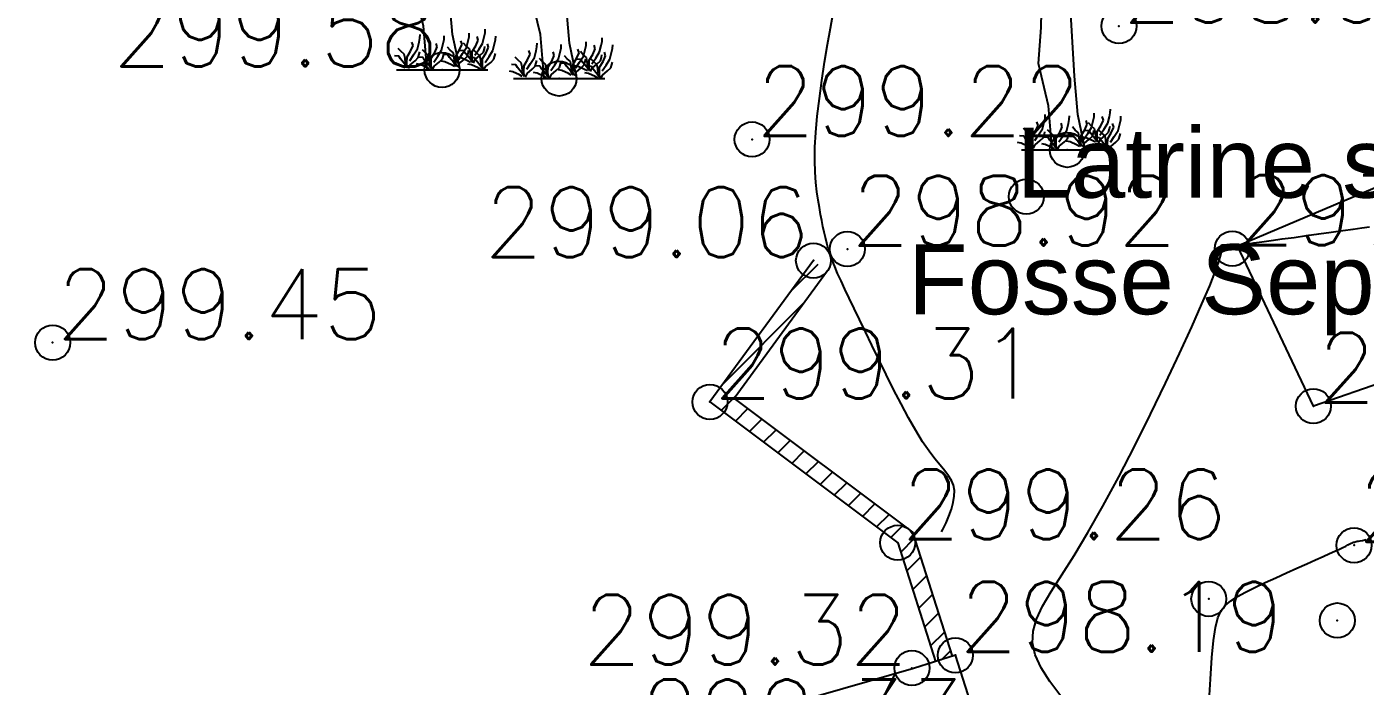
# Model space of a CAD drawing. Header units: millimetres. Extents: x 524954 to 526204, y 9523489 to 9524010.
# Drawn here: x 525978.07 to 525997.22, y 9523771.84 to 9523781.27 of the extents above; entities that cross this region are included whole.
import ezdxf
from ezdxf.enums import TextEntityAlignment as Align

# ---------------------------------------------------------------- set-up
doc = ezdxf.new("R2010")
doc.units = ezdxf.units.MM
doc.header["$PDMODE"] = 32
doc.header["$PDSIZE"] = 0.5
doc.linetypes.add('ACAD_ISO12W100', pattern=[21, 12, -3, 0, -3, 0, -3])
doc.linetypes.add('CACHE2', pattern=[4.7625, 3.175, -1.5875])
for name, color, linetype in [('Arbre', 34, 'ACAD_ISO12W100'), ('Bati', 6, 'Continuous'), ('Bati_H', 1, 'Continuous'), ('Cloture', 7, 'Continuous'), ('CN_01_00', 3, 'Continuous'), ('CN_02_00', 4, 'Continuous'), ('Murs', 1, 'Continuous'), ('TopoAlt', 3, 'Continuous'), ('TOPOJIS', 7, 'Continuous'), ('Toponomie', 7, 'CACHE2')]:
    doc.layers.add(name, color=color, linetype=linetype)
doc.styles.add('Simplex 1.0', font='Simplex.shx', dxfattribs={"width": 0.99, "height": 1})
doc.styles.get("Standard").update_dxf_attribs({"font": 'arial.ttf'})

# ---------------------------------------------------------------- blocks, each defined once
blk = doc.blocks.new('TCPOINT M')
at = {"color": 0}
blk.add_point((0, 0), dxfattribs=at)
at = {"layer": 'TopoAlt', "style": 'Simplex 1.0', "width": 0.99}
blk.add_attdef('ALT', (0.15, 0.15), '', height=1, dxfattribs=at)
blk = doc.blocks.new('v088')
at = {"linetype": 'Continuous'}
for p, q in [((-0.373, 1.752), (-0.352, 2.542)), ((0.102, 1.053), (0.043, 2.109)), ((-0.412, 1.235), (-0.373, 1.752)), ((-0.268, 0.628), (-0.412, 1.235)), ((0.151, 0.506), (0.102, 1.053)), ((-0.213, 0), (-0.268, 0.628)), ((0.256, 0), (0.151, 0.506)), ((-0.654, 0), (0.654, 0))]:
    blk.add_line(p, q, dxfattribs=at)
at = {"color": 3, "linetype": 'Continuous'}
for p, q in [((0.615, 0.531), (0.618, 0.584)), ((-0.416, 0.349), (-0.433, 0.399)), ((-0.353, 0.303), (-0.329, 0.397)), ((-0.329, 0.397), (-0.317, 0.454)), ((-0.317, 0.454), (-0.315, 0.507)), ((0.017, 0.377), (0.029, 0.435)), ((0.029, 0.435), (0.031, 0.488)), ((0.286, 0.368), (0.269, 0.418)), ((0.346, 0.341), (0.305, 0.385)), ((0.349, 0.322), (0.373, 0.416)), ((0.373, 0.416), (0.385, 0.474)), ((0.385, 0.474), (0.387, 0.526)), ((0.481, 0.344), (0.517, 0.426)), ((0.517, 0.426), (0.5, 0.476)), ((0.579, 0.38), (0.603, 0.474)), ((0.603, 0.474), (0.615, 0.531)), ((0.752, 0.373), (0.765, 0.43)), ((0.765, 0.43), (0.767, 0.483)), ((-0.618, 0.197), (-0.683, 0.202)), ((-0.587, 0.264), (-0.627, 0.308)), ((-0.596, 0.159), (-0.618, 0.197)), ((-0.541, 0.224), (-0.587, 0.264)), ((-0.529, 0.166), (-0.541, 0.224)), ((-0.502, 0.188), (-0.452, 0.267)), ((-0.464, 0.132), (-0.409, 0.214)), ((-0.452, 0.267), (-0.416, 0.349)), ((-0.409, 0.214), (-0.353, 0.303)), ((-0.341, 0.178), (-0.327, 0.226)), ((-0.327, 0.226), (-0.32, 0.26)), ((-0.24, 0.245), (-0.281, 0.288)), ((-0.195, 0.204), (-0.24, 0.245)), ((-0.183, 0.147), (-0.195, 0.204)), ((-0.156, 0.168), (-0.106, 0.248)), ((-0.118, 0.113), (-0.063, 0.195)), ((-0.106, 0.248), (-0.07, 0.329)), ((-0.07, 0.329), (-0.087, 0.38)), ((-0.063, 0.195), (-0.007, 0.284)), ((-0.007, 0.284), (0.017, 0.377)), ((0.005, 0.159), (0.019, 0.207)), ((0.019, 0.207), (0.026, 0.24)), ((0.084, 0.216), (0.019, 0.221)), ((0.115, 0.284), (0.075, 0.327)), ((0.106, 0.178), (0.084, 0.216)), ((0.161, 0.243), (0.115, 0.284)), ((0.173, 0.185), (0.161, 0.243)), ((0.197, 0.125), (0.2, 0.207)), ((0.2, 0.207), (0.25, 0.286)), ((0.238, 0.151), (0.293, 0.233)), ((0.25, 0.286), (0.286, 0.368)), ((0.315, 0.274), (0.25, 0.279)), ((0.293, 0.233), (0.349, 0.322)), ((0.337, 0.236), (0.315, 0.274)), ((0.315, 0.151), (0.361, 0.197)), ((0.397, 0.163), (0.337, 0.236)), ((0.392, 0.301), (0.346, 0.341)), ((0.361, 0.197), (0.375, 0.245)), ((0.375, 0.245), (0.382, 0.279)), ((0.404, 0.243), (0.392, 0.301)), ((0.409, 0.175), (0.404, 0.243)), ((0.428, 0.183), (0.43, 0.264)), ((0.43, 0.264), (0.481, 0.344)), ((0.495, 0.24), (0.454, 0.284)), ((0.469, 0.209), (0.524, 0.291)), ((0.474, 0.149), (0.546, 0.209)), ((0.541, 0.2), (0.495, 0.24)), ((0.524, 0.291), (0.579, 0.38)), ((0.553, 0.142), (0.541, 0.2)), ((0.546, 0.209), (0.591, 0.255)), ((0.579, 0.163), (0.63, 0.243)), ((0.591, 0.255), (0.606, 0.303)), ((0.606, 0.303), (0.613, 0.337)), ((0.63, 0.243), (0.666, 0.325)), ((0.666, 0.325), (0.649, 0.375)), ((0.673, 0.19), (0.728, 0.279)), ((0.728, 0.279), (0.752, 0.373)), ((0.74, 0.154), (0.755, 0.202)), ((0.755, 0.202), (0.762, 0.236)), ((-0.661, 0.096), (-0.712, 0.106)), ((-0.567, 0.053), (-0.661, 0.096)), ((-0.536, 0.087), (-0.596, 0.159)), ((-0.527, 0.031), (-0.567, 0.053)), ((-0.5, 0.031), (-0.536, 0.087)), ((-0.524, 0.099), (-0.529, 0.166)), ((-0.505, 0.106), (-0.502, 0.188)), ((-0.5, 0.036), (-0.505, 0.106)), ((-0.483, 0.022), (-0.459, 0.072)), ((-0.459, 0.072), (-0.387, 0.132)), ((-0.387, 0.132), (-0.341, 0.178)), ((-0.315, 0.077), (-0.365, 0.087)), ((-0.272, 0.178), (-0.337, 0.183)), ((-0.221, 0.034), (-0.315, 0.077)), ((-0.25, 0.139), (-0.272, 0.178)), ((-0.19, 0.067), (-0.25, 0.139)), ((-0.18, 0.012), (-0.221, 0.034)), ((-0.154, 0.012), (-0.19, 0.067)), ((-0.178, 0.079), (-0.183, 0.147)), ((-0.159, 0.087), (-0.156, 0.168)), ((-0.154, 0.017), (-0.159, 0.087)), ((-0.137, 0.002), (-0.113, 0.053)), ((-0.113, 0.053), (-0.041, 0.113)), ((-0.041, 0.113), (0.005, 0.159)), ((0.041, 0.115), (-0.01, 0.125)), ((0.135, 0.072), (0.041, 0.115)), ((0.166, 0.106), (0.106, 0.178)), ((0.175, 0.05), (0.135, 0.072)), ((0.202, 0.05), (0.166, 0.106)), ((0.178, 0.118), (0.173, 0.185)), ((0.202, 0.055), (0.197, 0.125)), ((0.219, 0.041), (0.243, 0.091)), ((0.272, 0.173), (0.221, 0.183)), ((0.243, 0.091), (0.315, 0.151)), ((0.365, 0.13), (0.272, 0.173)), ((0.406, 0.108), (0.365, 0.13)), ((0.421, 0.072), (0.37, 0.082)), ((0.433, 0.108), (0.397, 0.163)), ((0.464, 0.173), (0.399, 0.178)), ((0.514, 0.029), (0.421, 0.072)), ((0.433, 0.113), (0.428, 0.183)), ((0.45, 0.099), (0.474, 0.149)), ((0.486, 0.135), (0.464, 0.173)), ((0.546, 0.063), (0.486, 0.135)), ((0.555, 0.007), (0.514, 0.029)), ((0.582, 0.007), (0.546, 0.063)), ((0.558, 0.075), (0.553, 0.142)), ((0.577, 0.082), (0.579, 0.163)), ((0.582, 0.012), (0.577, 0.082)), ((0.599, -0.002), (0.623, 0.048)), ((0.618, 0.108), (0.673, 0.19)), ((0.623, 0.048), (0.695, 0.108)), ((0.695, 0.108), (0.74, 0.154))]:
    blk.add_line(p, q, dxfattribs=at)

msp = doc.modelspace()

# ---------------------------------------------------------------- hatches: boundary and pattern name
at = {"layer": 'Bati_H'}
h = msp.add_hatch(dxfattribs=at)
h.set_pattern_fill('_U', color=256, scale=2, angle=63.3432, style=0, pattern_type=0)
h.set_pattern_definition([(63.343203168, (0, 0), (-1.7874198754, 0.8972904708), [])])
h.paths.add_polyline_path([(525979.466, 9523748.983), (525988.425, 9523751.953), (525998.602, 9523755.107), (525996.397, 9523761.724), (525997.072, 9523763.062), (525995.522, 9523767.541), (525992.905, 9523767.442), (525991.359, 9523772.279), (525990.761, 9523772.088), (525976, 9523767.846), (525974.764, 9523765.308), (525973.367, 9523766.073), (525969.988, 9523759.861), (525971.385, 9523759.096), (525970.049, 9523755.071), (525972.728, 9523749.557), (525979.052, 9523751.634), (525978.633, 9523751.495)])
at = {"layer": 'Murs'}
h = msp.add_hatch(dxfattribs=at)
h.set_pattern_fill('_U', color=256, scale=0.25, angle=45, style=0, pattern_type=0)
h.set_pattern_definition([(45, (0, 0), (-0.1767766952966, 0.1767766952966), [])])
h.paths.add_polyline_path([(525989.328, 9523777.923), (525987.847, 9523775.902), (525990.533, 9523773.888), (525991.076, 9523772.189), (525991.314, 9523772.265), (525990.747, 9523774.04), (525988.195, 9523775.953), (525989.53, 9523777.776)])

# ---------------------------------------------------------------- linework, layer by layer
at = {"layer": 'Bati', "flags": 128}
for points in [[(525998.274, 9523776.46), (525996.482, 9523775.842), (525995.398, 9523778.137), (525997.489, 9523779.023), (525997.489, 9523779.023)], [(525979.466, 9523748.983), (525988.425, 9523751.953), (525998.602, 9523755.107), (525996.397, 9523761.724), (525997.072, 9523763.062), (525995.522, 9523767.541), (525992.905, 9523767.442), (525991.359, 9523772.279), (525990.761, 9523772.088), (525976, 9523767.846), (525974.764, 9523765.308), (525973.367, 9523766.073), (525969.988, 9523759.861), (525971.385, 9523759.096), (525970.049, 9523755.071), (525972.728, 9523749.557), (525979.052, 9523751.634), (525978.633, 9523751.495)]]:
    msp.add_lwpolyline(points, close=True, dxfattribs=at)
at = {"layer": 'Cloture', "flags": 128}
for points in [[(525989.328, 9523777.923), (525987.847, 9523775.902), (525990.533, 9523773.888), (525991.076, 9523772.189)], [(525989.53, 9523777.776), (525988.195, 9523775.953), (525990.747, 9523774.04), (525991.314, 9523772.265)]]:
    msp.add_lwpolyline(points, dxfattribs=at)
at = {"layer": 'CN_01_00', "flags": 128}
for points, elevation in [([(525991.16, 9523774.045), (525991.178, 9523774.077), (525991.225, 9523774.173), (525991.267, 9523774.271), (525991.302, 9523774.369), (525991.328, 9523774.465), (525991.343, 9523774.555), (525991.345, 9523774.638), (525991.331, 9523774.711), (525991.303, 9523774.779), (525991.261, 9523774.846), (525991.207, 9523774.916), (525991.142, 9523774.996), (525991.066, 9523775.088), (525990.982, 9523775.199), (525990.89, 9523775.333), (525990.791, 9523775.493), (525990.687, 9523775.675), (525990.581, 9523775.873), (525990.474, 9523776.081), (525990.367, 9523776.295), (525990.263, 9523776.507), (525990.164, 9523776.712), (525990.071, 9523776.905), (525989.986, 9523777.081), (525989.909, 9523777.24), (525989.84, 9523777.384), (525989.778, 9523777.515), (525989.723, 9523777.633), (525989.674, 9523777.741), (525989.632, 9523777.839), (525989.596, 9523777.93), (525989.565, 9523778.016), (525989.539, 9523778.097), (525989.517, 9523778.175), (525989.498, 9523778.252), (525989.48, 9523778.33), (525989.464, 9523778.41), (525989.448, 9523778.495), (525989.43, 9523778.585), (525989.412, 9523778.682), (525989.393, 9523778.789), (525989.376, 9523778.908), (525989.361, 9523779.041), (525989.351, 9523779.19), (525989.346, 9523779.357), (525989.349, 9523779.545), (525989.36, 9523779.756), (525989.382, 9523779.989), (525989.412, 9523780.24), (525989.448, 9523780.499), (525989.488, 9523780.759), (525989.53, 9523781.012), (525989.571, 9523781.249), (525989.611, 9523781.462)], 299), ([(525994.987, 9523771.555), (525995.008, 9523771.938), (525995.029, 9523772.247), (525995.052, 9523772.489), (525995.08, 9523772.675), (525995.116, 9523772.815), (525995.163, 9523772.918), (525995.223, 9523772.997), (525995.299, 9523773.06), (525995.395, 9523773.119), (525995.512, 9523773.182), (525995.645, 9523773.249), (525995.79, 9523773.318), (525995.942, 9523773.388), (525996.096, 9523773.458), (525996.246, 9523773.524), (525996.387, 9523773.586), (525996.514, 9523773.643), (525996.623, 9523773.692), (525996.714, 9523773.733), (525996.79, 9523773.769), (525996.853, 9523773.798), (525996.903, 9523773.823), (525996.944, 9523773.842), (525996.976, 9523773.858), (525997.002, 9523773.871), (525997.023, 9523773.881), (525997.04, 9523773.889), (525997.055, 9523773.895), (525997.068, 9523773.899), (525997.081, 9523773.903), (525997.094, 9523773.906), (525997.109, 9523773.909), (525997.127, 9523773.912), (525997.149, 9523773.916), (525997.183, 9523773.923), (525997.236, 9523773.935)], 297)]:
    msp.add_lwpolyline(points, dxfattribs=dict(at, elevation=elevation))
at = {"layer": 'CN_02_00', "elevation": 298, "flags": 128}
msp.add_lwpolyline([(525992.866, 9523771.696), (525992.712, 9523771.906), (525992.586, 9523772.101), (525992.5, 9523772.284), (525992.462, 9523772.455), (525992.47, 9523772.622), (525992.52, 9523772.795), (525992.607, 9523772.981), (525992.729, 9523773.19), (525992.88, 9523773.428), (525993.057, 9523773.707), (525993.255, 9523774.033), (525993.47, 9523774.411), (525993.696, 9523774.83), (525993.925, 9523775.274), (525994.15, 9523775.726), (525994.366, 9523776.171), (525994.566, 9523776.593), (525994.742, 9523776.976), (525994.887, 9523777.303), (525994.998, 9523777.564), (525995.076, 9523777.762), (525995.128, 9523777.906), (525995.159, 9523778.006), (525995.172, 9523778.07), (525995.175, 9523778.106), (525995.171, 9523778.124), (525995.165, 9523778.132), (525995.163, 9523778.137), (525995.165, 9523778.142), (525995.169, 9523778.145), (525995.175, 9523778.147), (525995.184, 9523778.149), (525995.194, 9523778.149), (525995.205, 9523778.149), (525995.216, 9523778.149), (525995.227, 9523778.147), (525995.238, 9523778.146), (525995.25, 9523778.143), (525995.262, 9523778.141), (525995.274, 9523778.139), (525995.287, 9523778.138), (525995.301, 9523778.137), (525995.316, 9523778.136), (525995.332, 9523778.137), (525995.353, 9523778.139), (525995.381, 9523778.142), (525995.42, 9523778.147), (525995.472, 9523778.154), (525995.542, 9523778.164), (525995.63, 9523778.177), (525995.742, 9523778.192), (525995.879, 9523778.211), (525996.035, 9523778.233), (525996.205, 9523778.256), (525996.383, 9523778.281), (525996.562, 9523778.306), (525996.737, 9523778.33), (525996.902, 9523778.353), (525997.049, 9523778.374), (525997.176, 9523778.392), (525997.283, 9523778.408)], dxfattribs=at)

# ---------------------------------------------------------------- block references
at = {"layer": 'Arbre'}
for p in [(525984.014, 9523780.65), (525985.688, 9523780.527), (525992.959, 9523779.507)]:
    msp.add_blockref('v088', p, dxfattribs=at)
at = {"layer": 'TOPOJIS'}
ref = msp.add_blockref('TCPOINT M', (525993.7, 9523781.278, 298.97), dxfattribs=at)
ref.add_attrib('ALT', '298.97', (525993.75, 9523781.328, 298.97), dxfattribs={"layer": 'TopoAlt', "height": 1, "style": 'Simplex 1.0', "width": 0.99})
ref = msp.add_blockref('TCPOINT M', (525984.014, 9523780.65, 299.58), dxfattribs=at)
ref.add_attrib('ALT', '299.58', dxfattribs={"layer": 'TopoAlt', "height": 1, "style": 'Simplex 1.0', "width": 0.99}).set_placement((525983.964, 9523780.7, 299.58), align=Align.RIGHT)
for p in [(525985.688, 9523780.527, 299.52), (525992.959, 9523779.507, 298.22), (525992.375, 9523778.839, 298.14), (525994.985, 9523773.086, 297.05), (525996.824, 9523772.777, 296.52)]:
    msp.add_blockref('TCPOINT M', p, dxfattribs=at)
ref = msp.add_blockref('TCPOINT M', (525988.45, 9523779.656, 299.22), dxfattribs=at)
ref.add_attrib('ALT', '299.22', (525988.5, 9523779.706, 299.22), dxfattribs={"layer": 'TopoAlt', "height": 1, "style": 'Simplex 1.0', "width": 0.99})
ref = msp.add_blockref('TCPOINT M', (525989.813, 9523778.088, 298.92), dxfattribs=at)
ref.add_attrib('ALT', '298.92', (525989.863, 9523778.138, 298.92), dxfattribs={"layer": 'TopoAlt', "height": 1, "style": 'Simplex 1.0', "width": 0.99})
ref = msp.add_blockref('TCPOINT M', (525995.32, 9523778.094, 297.99), dxfattribs=at)
ref.add_attrib('ALT', '297.99', (525995.37, 9523778.144, 297.99), dxfattribs={"layer": 'TopoAlt', "height": 1, "style": 'Simplex 1.0', "width": 0.99})
ref = msp.add_blockref('TCPOINT M', (525989.328, 9523777.923, 299.06), dxfattribs=at)
ref.add_attrib('ALT', '299.06', dxfattribs={"layer": 'TopoAlt', "height": 1, "style": 'Simplex 1.0', "width": 0.99}).set_placement((525989.278, 9523777.973, 299.06), align=Align.RIGHT)
ref = msp.add_blockref('TCPOINT M', (525978.441, 9523776.75, 299.45), dxfattribs=at)
ref.add_attrib('ALT', '299.45', (525978.491, 9523776.8, 299.45), dxfattribs={"layer": 'TopoAlt', "height": 1, "style": 'Simplex 1.0', "width": 0.99})
ref = msp.add_blockref('TCPOINT M', (525987.847, 9523775.902, 299.31), dxfattribs=at)
ref.add_attrib('ALT', '299.31', (525987.897, 9523775.952, 299.31), dxfattribs={"layer": 'TopoAlt', "height": 1, "style": 'Simplex 1.0', "width": 0.99})
ref = msp.add_blockref('TCPOINT M', (525996.482, 9523775.842, 297.42), dxfattribs=at)
ref.add_attrib('ALT', '297.42', (525996.532, 9523775.892, 297.42), dxfattribs={"layer": 'TopoAlt', "height": 1, "style": 'Simplex 1.0', "width": 0.99})
ref = msp.add_blockref('TCPOINT M', (525990.533, 9523773.888, 299.26), dxfattribs=at)
ref.add_attrib('ALT', '299.26', (525990.583, 9523773.938, 299.26), dxfattribs={"layer": 'TopoAlt', "height": 1, "style": 'Simplex 1.0', "width": 0.99})
ref = msp.add_blockref('TCPOINT M', (525997.064, 9523773.853, 296.99), dxfattribs=at)
ref.add_attrib('ALT', '296.99', (525997.114, 9523773.903, 296.99), dxfattribs={"layer": 'TopoAlt', "height": 1, "style": 'Simplex 1.0', "width": 0.99})
ref = msp.add_blockref('TCPOINT M', (525991.359, 9523772.279, 298.19), dxfattribs=at)
ref.add_attrib('ALT', '298.19', (525991.409, 9523772.329, 298.19), dxfattribs={"layer": 'TopoAlt', "height": 1, "style": 'Simplex 1.0', "width": 0.99})
ref = msp.add_blockref('TCPOINT M', (525990.737, 9523772.096, 299.32), dxfattribs=at)
ref.add_attrib('ALT', '299.32', dxfattribs={"layer": 'TopoAlt', "height": 1, "style": 'Simplex 1.0', "width": 0.99}).set_placement((525990.687, 9523772.146, 299.32), align=Align.RIGHT)
ref = msp.add_blockref('TCPOINT M', (525986.795, 9523770.884, 299.33), dxfattribs=at)
ref.add_attrib('ALT', '299.33', (525986.845, 9523770.934, 299.33), dxfattribs={"layer": 'TopoAlt', "height": 1, "style": 'Simplex 1.0', "width": 0.99})

# ---------------------------------------------------------------- texts
at = {"layer": 'Toponomie', "insert": (525974.193, 9523779.823), "char_height": 1, "width": 42.68298, "attachment_point": 1}
msp.add_mtext('\\pxqc;Latrine sur\\PFosse Septique', dxfattribs=at)

doc.saveas('drawing.dxf')
